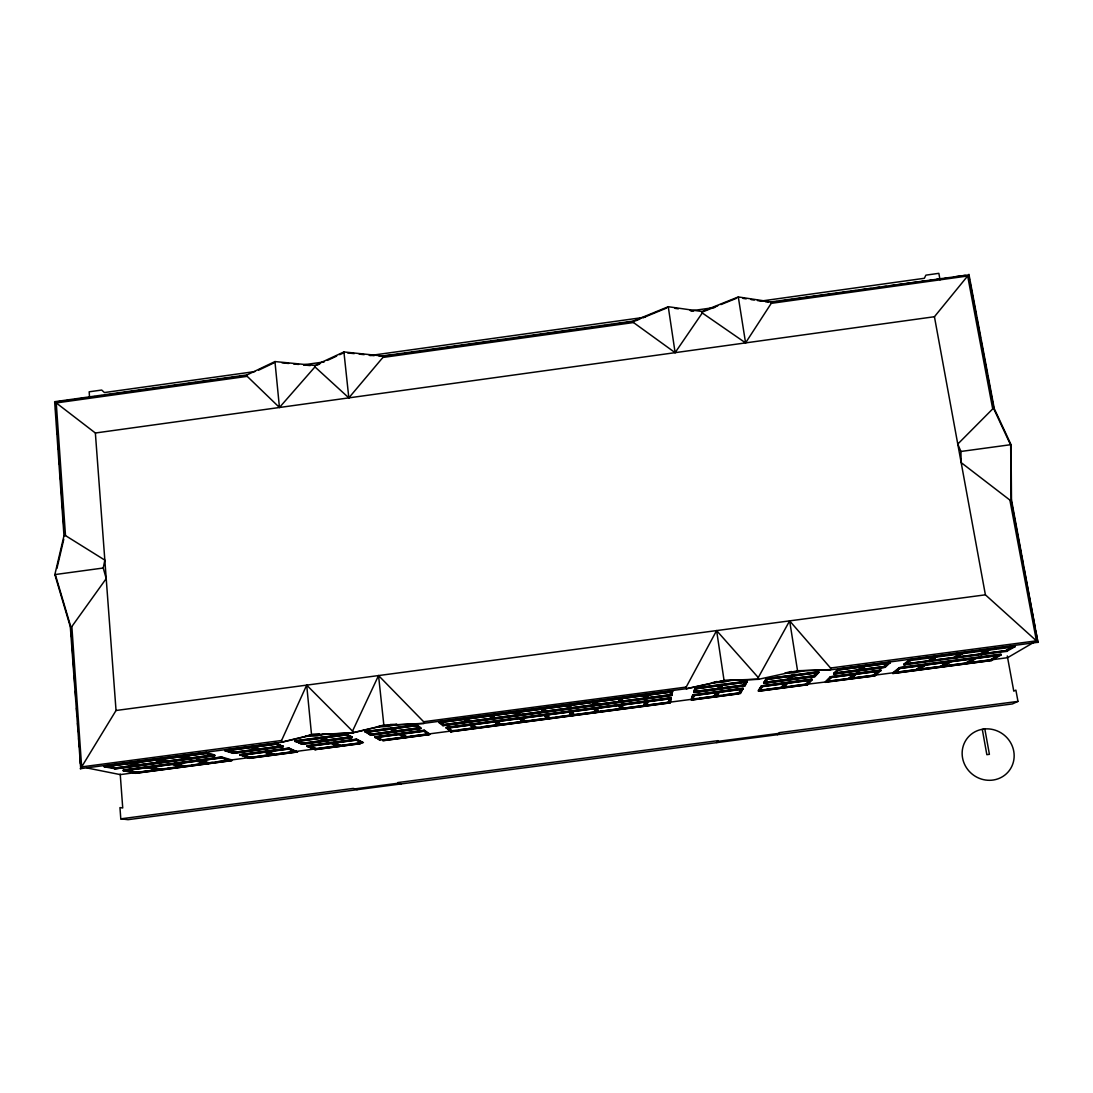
<?xml version="1.0" encoding="UTF-8"?>
<svg xmlns="http://www.w3.org/2000/svg" width="1093" height="1093" viewBox="0 0 1093 1093"><rect width="100%" height="100%" fill="white"/><g stroke="black" fill="none" stroke-linecap="round" stroke-linejoin="round"><path stroke-width="1.5" d="M643.914 705.381L644.173 701.542M644.87 706.105L645.061 701.31L621.753 704.384L622.095 709.097L644.87 706.105L645.061 701.31M645.403 698.837L645.553 694.67L645.403 698.837L621.671 701.966L621.357 697.853L621.671 701.966M646.277 696.856L646.469 694.438L646.291 698.823L646.182 698.072M646.482 705.149L646.824 701.078L670.159 698.003L669.381 702.867L646.591 705.873L646.482 705.149L669.285 702.143L670.159 698.003M646.591 705.873L646.824 701.078M647.193 698.605L647.37 694.424L647.193 698.605L670.952 695.476L671.594 691.227L670.952 695.476M647.357 704.917L647.698 701.078M648.286 694.41L647.999 697.635L669.968 694.738L670.651 691.459L667.454 691.869M281.57 740.494L281.721 742.092L311.56 734.92L352.67 732.72L352.506 731.135L306.682 685.12L281.57 740.494L81.647 766.89L71.851 626.535L106.212 578.607L103.234 568.018L104.832 560.122L65.498 535.597L63.981 535.802L54.855 574.59L70.307 626.74L80.732 768.789M668.438 702.143L669.244 698.236M671.061 697.758L670.214 702.881L450.589 731.818L445.958 727.446L671.061 697.758L670.214 702.881M671.826 695.449L672.523 691.008L438.962 721.831L439.058 722.596L442.884 725.656L671.826 695.449L672.523 691.008M56.932 568.415L63.763 539.355M740.494 693.618L743.103 688.262L692.771 694.902L691.282 699.37L691.391 700.08L738.854 693.836M693.795 691.787L695.052 688.03L747.284 681.13L745.112 685.789L693.905 692.538L693.795 691.787L745.002 685.038L747.284 681.13M691.391 700.08L692.771 694.902M693.905 692.538L695.052 688.03M692.183 699.124L693.604 694.902L716.981 691.828L715.123 696.842L692.293 699.848L692.183 699.124L715.013 696.118L716.981 691.828M692.293 699.848L693.604 694.902M694.847 692.32L695.927 688.016L694.847 692.32L718.648 689.177L720.191 684.819L718.648 689.177M693.085 698.892L694.451 694.916M714.207 696.118L716.038 692.074M716.748 695.899L718.743 691.596L742.147 688.508L739.701 693.604L716.844 696.61L716.748 695.899L739.592 692.88L742.147 688.508M720.902 686.978L722.022 684.573L720.451 688.945L744.278 685.803L746.314 681.363L744.278 685.803M352.506 731.135L378.547 675.556L423.647 721.735L423.824 723.334L686.418 688.672L724.058 680.447L758.501 679.149L758.269 677.564L716.612 630.579L686.185 687.073L686.418 688.672M716.844 696.61L718.743 691.596M717.664 695.654L719.577 691.609M758.269 677.564L789.638 620.865L830.543 668.014L830.803 669.613L797.548 670.747L758.378 679.34L723.962 680.652L686.363 688.85L686.131 687.265M968.617 274.903L771.016 301.9L738.294 296.941L702.061 311.505L668.26 306.709L633.298 321.082L382.728 355.99L343.912 351.946L314.811 365.458L274.944 361.564L247.073 374.899L54.65 401.705L63.981 535.802M738.8 692.866L741.191 688.754M741.068 691.732L743.103 688.262M81.647 766.89L116.036 710.491L95.364 433.006L56.249 402.934L65.498 535.597M716.83 742.612L718.06 740.658L397.797 782.574L401.131 783.927M702.061 311.505L702.28 312.967L745.576 342.888L771.248 303.348L771.016 301.9M758.255 690.544L761.438 685.844L811.908 679.19L812.031 679.928L807.604 684.778L758.378 691.254L761.438 685.844M763.638 682.578L766.316 678.63L818.698 671.703L818.821 672.482L815.091 676.553L763.761 683.33L763.638 682.578L789.296 679.19L792.493 675.173L792.616 675.939M763.761 683.33L766.316 678.63M762.231 685.857L759.211 690.298L782.096 687.278L785.662 682.77L785.785 683.508L782.219 688.003L759.321 691.022L762.231 685.857L785.662 682.77M764.731 683.098L767.149 678.616L764.731 683.098L788.6 679.955L791.482 675.406L788.6 679.955M314.811 365.458L314.962 366.906L348.831 397.879L382.878 357.452L633.503 322.544L675.119 352.656L702.28 312.967M760.168 690.052L763.023 685.871M781.345 687.265L784.678 683.016M787.438 682.538L787.547 683.275L811.006 680.174L810.897 679.436L787.438 682.538L782.971 688.016L782.861 687.292M810.897 679.436L806.743 684.04L783.831 687.06L783.941 687.77L788.217 682.551M815.091 676.553L814.982 675.802L790.28 678.958L790.403 679.709L794.146 675.16L816.649 672.181L813.37 675.816L791.277 678.739M95.364 433.006L934.433 316.724L967.66 275.996L992.704 408.905L957.769 444.072L960.911 451.464L961.171 462.612L1009.891 500.075L1036.424 640.84L830.543 668.014M247.073 374.899L247.209 376.347L279.453 407.484L314.962 366.906M805.992 684.013L809.886 679.696M783.941 687.77L806.853 684.751L811.908 679.19M790.403 679.709L814.299 676.567L818.698 671.703M825.406 681.69L830.284 676.758L880.89 670.091L874.892 675.911L791.072 686.213M833.672 673.343L837.771 669.189L890.303 662.262L885.275 667.304L833.795 674.094L833.672 673.343L885.152 666.552L885.275 667.304M825.529 682.415L831.035 676.786L854.535 673.684L854.658 674.422L849.48 679.136L826.527 682.169L826.404 681.445L849.357 678.425L854.535 673.684M833.795 674.094L838.577 669.189L834.806 673.862L858.743 670.706L862.964 665.965L858.743 670.706M827.415 681.199L831.773 676.813M839.383 669.189L835.694 672.878L857.841 669.954L861.926 666.211L857.09 666.853M826.527 682.169L831.145 677.523L854.658 674.422M777.287 734.701L779.405 732.624L1017.979 701.392L1015.889 690.12L1013.771 691.145L1007.281 655.95M848.646 678.398L853.483 673.944M856.311 673.452L856.434 674.19L879.947 671.088L879.824 670.351L856.311 673.452L850.19 679.163L850.081 678.439L831.992 680.83M864.809 665.719L859.522 670.692L859.399 669.941M879.824 670.351L874.072 675.16L851.092 678.193L851.215 678.917L857.035 673.479M860.423 669.708L860.546 670.46L865.601 665.719L870.438 665.091M873.362 675.132L878.772 670.61M888.172 662.741L883.622 666.552L861.462 669.476M889.237 662.508L884.51 667.304L860.546 670.46M851.215 678.917L874.181 675.884L880.89 670.091M884.51 667.304L889.36 663.273L864.946 666.484M856.666 677.578L892.735 672.823L899.32 667.659L1000.901 654.27L1001.038 655.008L991.31 660.459L968.234 663.492L968.097 662.768L991.173 659.735L1000.901 654.27M892.735 672.823L892.858 673.534L900.017 667.686L923.585 664.585L916.918 670.255L893.91 673.288L893.787 672.564L916.795 669.531L923.585 664.585M894.825 672.304L900.714 667.714M904.034 664.94L1007.391 651.305L1007.254 650.554L903.911 664.189L904.034 664.94L909.581 660.623L1015.055 646.701L1014.919 645.936L909.431 659.735M893.91 673.288L900.14 668.424L923.708 665.323M910.975 659.858L905.1 664.708L910.209 659.858L910.346 660.623M916.125 669.503L922.492 664.845M928.23 660.787L933.586 656.866M934.816 657.385L934.679 656.62L929.091 661.538L935.772 656.374L935.909 657.139M897.681 672.168L917.464 669.558L924.678 664.312L924.801 665.063M948.943 661.238L941.565 666.265L918.53 669.299L918.653 670.023L941.688 666.99L948.943 661.238L925.361 664.353L917.587 670.282L917.464 669.558M919.596 669.053L926.044 664.38M937.275 656.387L929.842 661.538L929.706 660.787M918.653 670.023L925.484 665.091L949.079 661.975M940.909 666.238L947.836 661.511M954.08 657.371L959.9 653.395M961.157 653.915L961.02 653.149L954.94 658.136L963.602 652.904M922.424 668.902L942.221 666.293L950.063 660.964L950.186 661.716M958.165 655.595L955.665 658.136M951.388 661.033L942.344 667.017L942.221 666.293M943.437 666.757L966.485 663.724L966.362 663L943.3 666.033L943.437 666.757L950.855 661.743L974.464 658.628L974.341 657.89L950.732 661.005L950.855 661.743M965.72 662.973L974.341 657.89M979.943 653.969L986.255 649.925L981.405 650.567M967.004 663.027L976.117 657.658L999.753 654.543L999.89 655.281L976.254 658.396L967.127 663.752L967.004 663.027L948.833 665.432M994.808 648.791L989.233 649.42L980.804 654.721L987.375 649.666L987.512 650.431M989.957 649.433L981.514 654.721L988.509 649.42L988.646 650.185M990.559 659.694L998.606 654.816M1005.847 650.554L1012.624 646.441L998.046 648.368M1013.635 646.701L1006.544 650.554L1006.694 651.305L1015.055 646.701M1034.606 641.905L1007.596 657.685L973.617 662.167M1037.954 642.452L1011.49 499.856L1011.039 444.646L994.288 408.686L968.931 274.329M258.617 370.185L273.851 362.917M316.71 365.349L319.771 363.928M327.435 360.389L336.617 356.127M339.677 354.706L344.268 352.588M1017.979 701.392L1012.405 703.933L128.045 819.668L120.79 818.835L119.957 807.59L122.73 807.973L120.216 774.076M635.388 320.891L640.074 318.965M643.203 317.68L666.648 308.035M701.979 312.188L717.718 305.862M720.861 304.592L736.6 298.266M323.747 734.154L317.243 735.917L305.193 736.368L313.295 734.154L319.334 733.936M383.739 725.042L376.593 726.941L388.22 726.544L396.827 724.276L390.16 724.495M714.002 682.223L717.09 681.486M732.952 679.887L722.131 682.456L712.458 682.592M352.67 732.72L383.875 725.369L423.824 723.334M80.199 768.693L282.062 742.215L311.874 735.07L352.943 732.856L384.121 725.52L424.029 723.484M791.455 671.498L784.993 673.015L794.256 672.946L803.942 670.678M254.888 371.579L104.422 392.551L101.69 390.051L89.161 391.8L89.53 396.882M303.909 364.748L324.197 361.92M369.844 355.567L645.416 317.161M691.063 310.808L714.726 307.502M760.373 301.149L924.364 278.291L925.894 275.149L938.846 273.332L940.062 279.863M58.161 401.718L63.203 401.022M66.55 400.557L71.591 399.847M74.952 399.382L86.716 397.743M90.077 397.278L95.105 396.581M98.466 396.103L101.827 395.639M105.188 395.174L110.229 394.464M113.59 393.999L118.631 393.302M121.979 392.838L133.742 391.198M137.103 390.72L142.145 390.023M145.506 389.559L148.853 389.094M152.214 388.616L157.255 387.919M160.616 387.455L165.658 386.744M169.019 386.28L180.769 384.64M184.13 384.176L189.171 383.479M192.532 383.001L195.893 382.536M199.254 382.072L204.282 381.361M207.643 380.897L212.684 380.2M216.045 379.736L219.406 379.257M222.767 378.793L227.795 378.096M231.156 377.618L236.197 376.921M239.558 376.457L242.919 375.992M392.551 355.143L379.107 356.209M395.926 354.679L400.981 353.968M404.355 353.504L407.73 353.025M411.105 352.561L416.173 351.85M419.548 351.386L424.603 350.675M427.978 350.211L439.796 348.558M443.171 348.093L448.226 347.383M451.6 346.918L454.975 346.44M458.35 345.975L463.418 345.265M466.793 344.801L478.597 343.161M481.972 342.683L487.041 341.986M490.415 341.508L493.79 341.043M497.165 340.565L502.22 339.868M505.594 339.39L510.65 338.693M514.024 338.215L525.842 336.576M529.217 336.111L534.272 335.401M537.647 334.923L541.021 334.458M544.396 333.993L549.465 333.283M552.839 332.818L557.895 332.108M561.269 331.644L573.087 329.99M576.462 329.526L581.517 328.815M584.892 328.351L588.266 327.873M591.641 327.408L596.71 326.698M600.084 326.233L605.139 325.523M608.514 325.058L611.889 324.594M615.263 324.115L620.332 323.419M623.707 322.941L633.831 321.533M772.027 302.283L777.068 301.572M780.429 301.108L785.471 300.411M788.832 299.947L792.193 299.468M795.554 299.004L800.595 298.307M803.956 297.829L808.998 297.132M812.359 296.668L815.72 296.189M819.067 295.725L824.108 295.028M827.469 294.563L832.511 293.853M835.872 293.389L839.233 292.924M842.594 292.446L847.635 291.749M850.996 291.284L856.038 290.574M859.399 290.11L871.162 288.47M874.523 288.005L879.564 287.295M882.925 286.831L886.286 286.366M889.647 285.901L894.689 285.191M898.05 284.726L903.091 284.03M906.452 283.552L918.202 281.912M921.563 281.447L926.604 280.751M929.965 280.286L933.326 279.808M936.687 279.343L941.729 278.647M945.09 278.168L948.451 277.704M953.492 277.007L965.256 275.368M56.249 402.934L247.209 376.347M771.248 303.348L967.66 275.996M992.704 408.905L994.288 408.686M54.855 574.59L103.234 568.018M960.911 451.464L1011.039 444.646M70.307 626.74L71.851 626.535M1009.891 500.075L1011.49 499.856M116.036 710.491L985.394 594.824L1036.424 640.84M423.647 721.735L686.185 687.073M1038.35 642.219L830.598 669.818L797.371 670.952M104.177 766.015L206.358 752.53L214.761 754.976L214.829 755.728L114.628 768.953L114.574 768.201L104.177 766.015L104.231 766.78L115.216 768.775L138.483 765.701M276.269 743.308L224.98 750.071L225.049 750.836L233.082 753.323L283.374 746.697L276.269 743.308L283.374 746.697M294.946 740.835L346.372 734.045L352.028 736.873L352.096 737.625L301.682 744.278L294.946 740.835L301.613 743.527L352.028 736.873M365.103 731.572L416.665 724.768L420.942 727.788L421.024 728.539L370.459 735.206L365.103 731.572L371.21 735.015L394.71 731.914L394.628 731.162L370.377 734.455L370.459 735.206M111.609 765.237L116.664 764.567M120.039 764.13L125.08 763.46M137.09 761.876L142.158 761.206M145.533 760.755L150.588 760.086M162.611 758.501L165.986 758.064M169.36 757.613L174.429 756.943M186.452 755.359L191.521 754.689M194.909 754.238L199.978 753.569M232.317 749.306L227.235 749.976L234.353 752.203L255.967 749.347M237.4 748.637L240.774 748.186M244.163 747.735L249.245 747.065L257.128 750.058L257.06 749.306M257.565 745.972L252.838 746.601L259.506 748.883L281.147 746.027L274.876 743.691L270.149 744.306M262.279 745.344L265.421 744.934M442.583 721.558L447.338 720.929M452.092 720.301L456.847 719.672M460.016 719.249L463.186 718.839L466.164 721.626L444.359 724.495L440.998 721.763M468.405 718.142L473.16 717.514M476.329 717.104L481.098 716.475M484.267 716.052L489.036 715.423L491.563 718.279L469.73 721.148L466.807 718.361M494.241 714.74L497.424 714.316M500.594 713.893L505.362 713.264M510.13 712.636L514.899 712.008L516.975 714.918L495.115 717.8L492.656 714.945M523.301 710.901L518.533 711.529L520.541 714.453L542.401 711.57L540.789 708.592M526.484 710.477L531.253 709.849M534.436 709.425L539.204 708.797M547.607 707.69L544.423 708.114L545.981 711.092L567.868 708.209L566.707 705.176M550.79 707.267L555.572 706.638M558.755 706.215L563.523 705.586M576.721 703.851L579.905 703.427M584.687 702.799L589.469 702.171M601.082 700.64L605.864 699.998M609.061 699.588L613.842 698.946M625.469 697.416L630.265 696.788M635.047 696.145L638.244 695.735M641.441 695.312L644.624 694.888L644.405 698.113L622.45 701.009L622.272 697.84M651.469 693.987L654.666 693.563M657.863 693.14L662.659 692.511M840.982 668.971L845.818 668.329M849.042 667.905L853.865 667.276M873.662 664.653L878.499 664.025M883.335 663.383L886.56 662.959M915.114 659.202L920.675 658.573M923.899 658.15L928.736 657.508M931.414 657.057L934.679 656.62M939.789 655.95L945.363 655.322M947.959 654.871L953.438 654.256M956.115 653.792L961.02 653.149M965.215 652.699L970.078 652.056M972.674 651.606L978.167 650.991M104.231 766.78L206.427 753.296L206.358 752.53M225.049 750.836L276.338 744.06M295.014 741.6L346.454 734.81L352.096 737.625M365.171 732.337L416.747 725.533L416.665 724.768M439.058 722.596L672.632 691.773M695.162 688.795L747.407 681.895M766.425 679.395L818.821 672.482M890.426 663.027L837.894 669.954L837.771 669.189M129.124 763.597L129.07 762.832L140.246 765.469L163.54 762.395L163.485 761.643L139.576 764.895L139.644 765.646L129.124 763.597L105.42 766.726L105.365 765.961L115.161 768.024L115.216 768.775M163.54 762.395L154.646 760.222L130.914 763.365L130.859 762.6L140.792 764.54L162.338 761.698M154.646 760.222L154.591 759.457L164.619 761.602L188.556 758.337L188.611 759.089L165.303 762.163L165.234 761.425L156.381 759.225L156.436 759.99L180.195 756.862L189.731 759.048L185.223 757.094M205.771 753.487L181.984 756.616L181.93 755.85L190.319 758.105L190.373 758.856L213.709 755.782L205.703 752.722L205.771 753.487L213.709 755.782M226.114 750.017L226.183 750.782L249.996 747.639L249.928 746.874M282.295 746.738L275.641 744.265L251.8 747.407L258.891 749.825L282.295 746.738L276.898 743.991M325.823 740.999L302.378 744.087L296.039 740.794L296.107 741.56L319.989 738.403L325.823 740.999L319.921 737.638L319.989 738.403M321.793 738.171L345.702 735.015L345.634 734.25L350.99 736.914L351.058 737.666L327.599 740.767L321.725 737.406L327.599 740.767M391.909 728.143L391.991 728.908L415.968 725.738L415.886 724.973L421.024 728.539M464.088 719.385L440.069 722.555L439.987 721.79L443.662 725.451L467.244 722.336L464.006 718.62L467.244 722.336M465.905 719.153L489.951 715.983L492.615 718.989L469.02 722.104L465.809 718.388L469.02 722.104M515.828 712.568L491.768 715.737L494.391 718.757L518.014 715.642L515.746 711.803L518.014 715.642M517.645 712.322L541.745 709.138L543.44 712.294L519.803 715.409L517.563 711.557L519.803 715.409M543.563 708.906L567.677 705.723L568.893 708.933L545.229 712.049L543.467 708.141L545.229 712.049M569.508 705.477L593.649 702.293L594.373 705.572L570.683 708.701L569.398 704.712L570.683 708.701M619.635 698.864L595.466 702.048L595.371 701.282L596.163 705.34L619.881 702.212L619.54 698.099L619.881 702.212M621.466 698.618L645.649 695.435M647.48 695.189L671.703 691.992M696.036 688.781L720.301 685.584M722.131 685.338L746.423 682.128M767.272 679.381L791.605 676.171M838.7 669.954L863.101 666.73M212.534 755.085L190.947 757.927L183.077 755.81M349.938 736.955L328.242 739.824L322.79 737.365L344.882 734.441L351.058 737.666M393.617 731.19L371.866 734.059L367.207 731.504L389.327 728.58L394.71 731.914M418.92 727.856L397.155 730.725L392.947 728.102L415.094 725.178L420.013 728.566L419.931 727.815L395.652 731.121L395.721 731.873L390.105 728.375L390.187 729.14L366.237 732.31L366.155 731.545L371.21 735.015M114.574 768.201L138.428 764.95M189.676 758.296L213.654 755.031M283.306 745.945L233.014 752.571L233.082 753.323M467.148 721.585L442.802 724.905L442.884 725.656M517.918 714.89L493.489 718.21L493.585 718.962L490.689 715L492.56 717.145M568.893 708.933L568.797 708.182L518.874 714.863L518.97 715.614L516.579 711.584M569.726 708.155L671.73 694.697M1007.227 650.444L903.897 664.079L909.444 659.858L909.581 660.623M226.183 750.782L233.752 753.145L257.128 750.058M391.991 728.908L396.486 731.668L420.013 728.566M127.785 770.975L135.573 773.325L231.743 760.646L231.689 759.922L221.701 757.012L123.154 770.005L123.208 770.743L136.078 773.134L158.417 770.196L158.362 769.472L136.024 772.423L126.037 770.319M239.654 754.648L289.112 748.118L297.528 751.984L249.272 758.337L239.654 754.648L249.86 758.146L272.307 755.195L272.239 754.471L249.791 757.422L240.802 754.607L240.856 755.345L263.823 752.326L263.755 751.588L240.802 754.607M360.266 743.718L315.112 749.661L307.188 746.492L307.119 745.754L356.701 739.21L363.409 742.571L276.543 754.02M379.845 740.289L374.749 736.832L424.467 730.274L429.535 733.854L429.617 734.578L382.728 740.753M160.111 769.978L160.043 769.253L182.408 766.302L182.463 767.026L160.111 769.978L147.227 766.944L124.37 769.964L124.424 770.702L147.282 767.682L159.578 770.155L159.523 769.431L162.734 769.021M171.287 763.898L183.61 766.985L171.833 763.706L148.949 766.726L149.017 767.464L171.888 764.444L182.463 767.026M230.637 760.687L221.182 757.941L198.257 760.96L198.188 760.236L221.114 757.203L230.637 760.687L208.23 763.638L196.467 760.455L173.568 763.474L173.623 764.212L184.157 766.808L206.536 763.857L206.481 763.133L184.102 766.084L175.071 763.857M296.463 752.011L288.552 749.06L265.558 752.093L265.49 751.356L288.484 748.322L296.463 752.011L274.001 754.962L263.755 751.588M338.161 745.781L338.243 746.505L315.74 749.47L308.212 745.727L331.234 742.693L336.781 745.166M362.384 742.584L356.017 739.415L332.969 742.461L339.937 746.273L360.854 743.527M375.801 736.805L398.877 733.772L398.959 734.51L375.869 737.543L375.801 736.805L380.227 739.237M429.617 734.578L423.729 730.493L400.625 733.54L400.707 734.277L406.049 737.57L428.634 734.592L428.552 733.868L405.968 736.846L401.964 734.359M446.955 727.432L470.113 724.372L473.856 727.897L451.245 730.875L446.955 727.432L447.051 728.17L451.327 731.6L473.938 728.621L470.113 724.372M471.862 724.14L495.033 721.093L498.203 724.686L498.285 725.41L475.646 728.403L471.862 724.14L475.646 728.403M496.782 720.861L519.981 717.8L522.577 721.476L522.659 722.2L500.007 725.192L496.782 720.861L500.007 725.192M521.73 717.568L544.942 714.508L546.965 718.265L547.06 718.989L524.367 721.981L521.73 717.568L524.367 721.981M546.691 714.275L569.945 711.215L571.379 715.054L571.475 715.765L548.768 718.757L546.691 714.275L548.768 718.757M571.694 710.983L594.961 707.909L595.917 712.554L573.183 715.546L571.694 710.983L573.183 715.546M596.71 707.677L620.004 704.616L620.387 709.33L597.639 712.322L596.71 707.677L596.805 708.414L620.1 705.354M123.208 770.743L221.77 757.75L221.701 757.012M239.722 755.386L289.18 748.855L297.528 751.984M307.188 746.492L356.769 739.947L362.152 742.625M374.831 737.57L424.549 731.012L424.467 730.274M446.04 728.184L671.17 698.495M692.88 695.64L743.213 689M761.548 686.582L812.031 679.928M881.013 670.829L830.407 677.496L830.284 676.758M1001.038 655.008L899.443 668.397L899.32 667.659M173.623 764.212L196.521 761.193L207.67 763.816L197.027 760.263L197.095 761.001M308.281 746.464L331.302 743.431L338.243 746.505M333.037 743.199L356.086 740.152L356.017 739.415M400.707 734.277L423.811 731.231L423.729 730.493M447.051 728.17L470.195 725.11M471.944 724.878L495.115 721.831L498.285 725.41M496.864 721.599L520.063 718.538L522.659 722.2M521.826 718.306L545.038 715.246L547.06 718.989M546.787 715.013L570.04 711.953L571.475 715.765M571.789 711.721L595.057 708.647L595.917 712.554M622.095 709.097L621.862 705.122L645.171 702.048M646.933 701.815L670.255 698.741M693.713 695.64L717.09 692.566M718.852 692.334L742.256 689.246M762.34 686.595L785.785 683.508M198.188 760.236L208.162 762.914L230.568 759.963M265.49 751.356L273.933 754.252L296.394 751.287M308.212 745.727L315.672 748.746L337.122 745.809L330.564 742.898M334.349 743.076L339.868 745.563L360.772 742.803M381.717 740.043L404.26 737.065L404.342 737.789L383.397 740.548M475.564 727.678L498.203 724.686M499.911 724.468L522.577 721.476M524.285 721.257L546.965 718.265M548.672 718.046L571.379 715.054M573.101 714.822L595.822 711.83M620.004 704.616L620.278 708.606L597.543 711.598L597.639 712.322M621.999 708.373L644.774 705.381M138.715 772.177L120.257 774.609L87.139 767.996M143.525 771.549L154.728 770.073M167.53 768.379L183.556 766.275M185.154 766.056L188.365 765.633M191.576 765.209L207.615 763.105M209.214 762.887L212.425 762.463M215.635 762.04L249.204 757.613L249.272 758.337M250.816 757.408L254.041 756.984M257.251 756.561L273.332 754.443L273.4 755.167L264.369 751.383M382.646 740.029L405.271 737.051L405.353 737.775L399.587 733.553L405.271 737.051M410.121 736.409L453.745 730.67M458.609 730.028L473.201 728.102M474.813 727.883L478.065 727.46M482.928 726.818L497.52 724.891M499.146 724.686L499.241 725.41L495.812 720.861L499.146 724.686L504.023 724.044M507.261 723.607L521.88 721.694M523.506 721.476L523.588 722.2L520.774 717.568L523.506 721.476L528.384 720.833M531.622 720.41L546.254 718.47M547.88 718.265L552.757 717.623M556.009 717.186L570.655 715.259M572.281 715.041L572.377 715.765L570.778 710.983L572.281 715.041L596.696 711.83L596.805 712.554L595.808 707.677L595.904 708.414M599.961 711.393L619.526 708.824M650.513 704.739L694.561 698.933M699.465 698.29L719.098 695.694M724.003 695.052L738.745 693.112M766.466 689.464L786.14 686.869M892.858 673.534L991.938 660.486L991.802 659.762M120.79 818.835L353.271 788.408L357.247 789.665M354.788 788.886L399.068 783.094M717.595 741.396L778.599 733.417M282.021 362.835L288.648 363.477M293.621 363.969L298.594 364.447M303.581 364.939L310.207 365.581M347.588 352.93L354.214 353.613M359.201 354.132L364.174 354.651M369.147 355.17L374.134 355.69M674.968 308.349L678.343 308.827M690.161 310.508L693.536 310.986M742.994 298.375L746.218 298.854M751.041 299.591L754.252 300.083M757.476 300.561L760.687 301.053M765.524 301.777L768.734 302.269M106.554 765.906L115.762 767.846L137.281 765.004L128.455 763.01M125.586 769.923L136.529 772.232M146.708 767.136L157.201 769.513M150.151 766.685L160.575 769.076M153.963 759.649L164.674 762.34L164.619 761.602M156.436 759.99L165.303 762.163M157.542 759.17L165.863 761.234L187.436 758.392L179.484 756.274M174.743 763.447L184.635 765.892M195.907 760.646L205.347 763.174M190.373 758.856L180.126 756.096L180.195 756.862M199.363 760.195L208.722 762.723M205.047 752.899L214.829 755.728M220.54 757.408L231.743 760.646M241.936 754.58L250.393 757.23M227.631 750.495L233.752 753.145M263.153 751.779L272.307 755.195M253.152 747.134L258.891 749.825M253.631 747.721L258.221 750.003L250.611 746.683M267.361 752.408L273.332 754.443M266.61 751.328L274.534 754.047M287.855 748.527L295.315 751.315M307.119 745.754L315.112 749.661M296.107 741.56L302.378 744.087M309.305 745.699L316.301 748.541M334.048 742.434L340.51 745.358M355.334 739.633L361.182 742.68M374.749 736.832L380.309 739.961M376.839 736.791L381.006 739.073M398.18 733.977L404.342 737.789M393.029 728.84L396.486 731.668M401.664 733.526L406.664 736.641M423.005 730.711L428.634 734.592M438.962 721.831L443.662 725.451M447.966 727.419L451.969 730.67M469.348 724.591L472.9 727.911M474.909 728.607L470.878 724.153M472.845 724.14L476.316 727.46M494.255 721.312L497.26 724.7M491.672 714.972L494.391 718.757M497.752 720.847L500.676 724.249M519.175 718.033L521.648 721.489M522.673 717.568L525.064 721.038M544.136 714.74L546.049 718.265M541.65 708.373L543.44 712.294M544.382 712.267L542.511 708.168L544.287 711.516M547.976 718.989L545.762 714.275M547.634 714.275L549.478 717.814M993.933 409.137L1009.973 443.58M569.111 711.447L570.478 715.054M567.991 706.023L568.797 708.182M569.822 708.906L568.456 704.739L569.303 707.021M570.355 704.684L571.448 707.731L593.362 704.848L592.652 701.747M572.609 710.983L573.907 714.603M55.415 574.877L70.362 625.36M594.1 708.155L594.934 711.83M596.3 701.269L596.942 704.37L618.87 701.474L618.624 698.318M597.611 707.69L598.377 711.379M968.89 276.351L969.518 279.671M970.147 282.991L976.09 314.524M976.718 317.844L980.476 337.764M981.104 341.084L987.047 372.617M987.676 375.937L993.619 407.47M1020.903 552.088L1011.121 500.225L1010.67 445.07M1021.531 555.435L1023.116 563.797M1023.745 567.144L1035.112 627.382M1035.74 630.729L1037.64 640.771M1013.771 646.182L1013.908 646.947M934.433 316.724L985.394 594.824M991.173 659.735L991.31 660.459M989.233 649.42L989.37 650.185L982.621 654.475L982.484 653.723M976.117 657.658L976.254 658.396M975.475 657.617L975.598 658.355M984.834 728.99L989.411 754.334L986.842 754.676L982.293 729.318M962.865 652.904L956.744 657.89L956.621 657.139M962.127 652.904L962.264 653.669M941.565 666.265L941.688 666.99M925.361 664.353L925.484 665.091M916.795 669.531L916.918 670.255M900.017 667.686L900.14 668.424M874.769 675.187L874.892 675.911M874.072 675.16L874.181 675.884M864.016 665.733L864.153 666.498M855.573 673.425L855.696 674.162M849.357 678.425L849.48 679.136M831.035 676.786L831.145 677.523M814.299 676.567L817.673 671.949L817.796 672.714L793.436 675.925L793.313 675.16L789.419 679.942L789.296 679.19M807.481 684.054L807.604 684.778M806.743 684.04L806.853 684.751M738.294 296.941L745.576 342.888M789.638 620.865L797.548 670.747M786.659 682.51L786.769 683.262M782.096 687.278L782.219 688.003M758.146 677.756L758.378 679.34M745.002 685.038L745.112 685.789M668.26 306.709L675.119 352.656M716.612 630.579L724.058 680.447M720.328 688.194L720.451 688.945M715.013 696.118L715.123 696.842M633.298 321.082L633.503 322.544M669.285 702.143L669.381 702.867M645.949 701.064L645.717 706.105L645.621 705.381L621.152 708.606L621.248 709.33L620.865 704.37L620.974 705.122M621.753 704.384L621.862 705.122M620.441 697.88L620.783 702.184L620.674 701.433M620.278 708.606L620.387 709.33M596.068 704.589L596.163 705.34M595.193 704.794L595.289 705.545L594.442 701.31L594.537 702.075M594.961 707.909L595.057 708.647M594.373 705.572L593.54 701.528L593.649 702.293M569.945 711.215L570.04 711.953M544.942 714.508L545.038 715.246M519.981 717.8L520.063 718.538M495.033 721.093L495.115 721.831M489.951 715.983L489.855 715.218L492.519 718.238L468.132 721.558L468.214 722.309L464.812 718.415M451.245 730.875L451.327 731.6M450.507 731.094L450.589 731.818M382.728 355.99L382.878 357.452M405.968 736.846L406.049 737.57M390.87 728.17L390.952 728.935M343.912 351.946L348.831 397.879M378.547 675.556L383.875 725.369M356.701 739.21L356.769 739.947M352.779 731.272L352.943 732.856M346.372 734.045L346.454 734.81M339.868 745.563L339.937 746.273M331.234 742.693L331.302 743.431M315.672 748.746L315.74 749.47M274.944 361.564L279.453 407.484M306.682 685.12L311.56 734.92M301.613 743.527L301.682 744.278M289.112 748.118L289.18 748.855M288.484 748.322L288.552 749.06M275.573 743.5L275.641 744.265M273.933 754.252L274.001 754.962M249.791 757.422L249.86 758.146M221.114 757.203L221.182 757.941M208.162 762.914L208.23 763.638M196.467 760.455L196.521 761.193M184.102 766.084L184.157 766.808M180.782 755.905L180.837 756.67M172.38 763.515L172.434 764.253M171.833 763.706L171.888 764.444M155.22 759.28L155.274 760.045M147.76 766.753L147.815 767.491M147.227 766.944L147.282 767.682M619.13 704.848L619.417 708.606M140.191 764.717L140.246 765.469M136.024 772.423L136.078 773.134M129.684 762.654L129.739 763.42M55.634 408.686L56.235 417.184M56.699 423.975L57.41 434.167M57.765 439.263L58.475 449.469M58.954 456.259L59.541 464.757M60.019 471.548L60.607 480.046M61.208 488.544L61.795 497.042M62.274 503.832L62.861 512.33M63.339 519.134L63.927 527.632M70.963 628.666L71.551 637.11M72.029 643.859L72.725 653.997M73.204 660.746L73.791 669.189M74.256 675.939L74.843 684.382M75.321 691.131L76.018 701.269M76.496 708.018L77.084 716.462M77.548 723.211L78.136 731.654M78.614 738.403L79.202 746.847M79.789 755.29L80.376 763.72M622.641 704.384L622.86 708.155M696.815 688.003L695.667 691.35L717.691 688.44L719.221 685.038L696.815 688.003M717.923 691.582L715.929 696.856L717.923 691.582M721.161 684.587L719.495 689.164L721.161 684.587M722.883 684.56L721.284 687.962L743.322 685.065L745.33 681.595L722.883 684.56M767.996 678.603L765.592 682.128L787.67 679.218L790.471 675.638L767.996 678.603M936.523 656.387L930.908 661.306L936.523 656.387M983.55 729.072L980.257 729.728A26.492 25.221 38.5 0 0 969.026 771.098A26.492 25.221 38.5 0 0 1012.214 765.469A26.492 25.221 38.5 0 0 986.924 728.853L983.55 729.072M319.197 737.843L297.118 740.753L303.021 743.144L324.703 740.289L319.197 737.843M326.875 740.958L320.645 737.447L326.875 740.958M339.281 746.478L331.889 742.475L339.281 746.478"/></g></svg>
